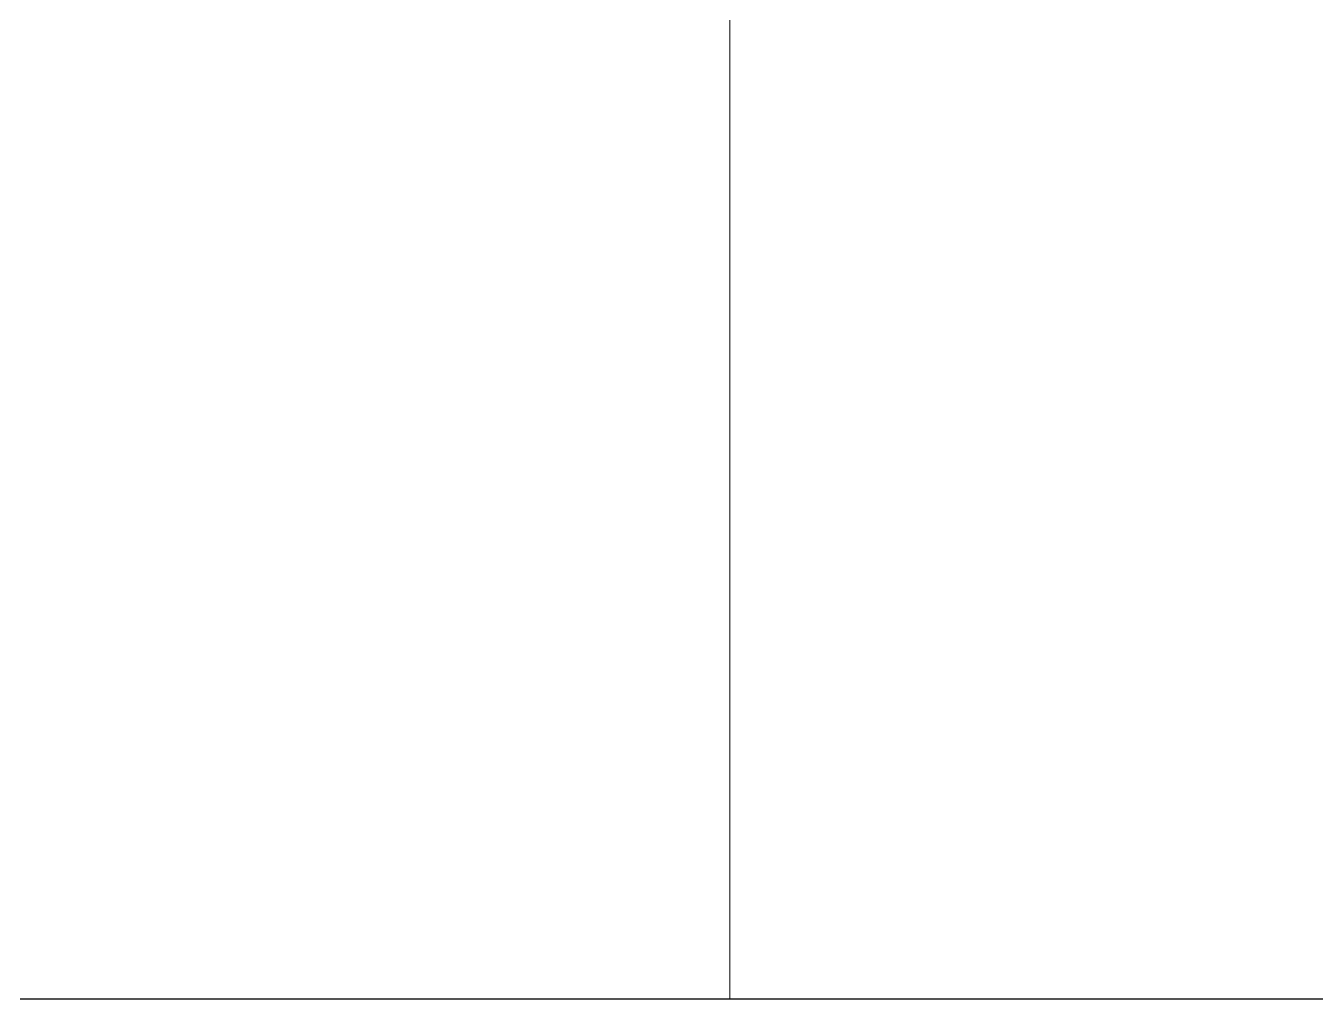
# Model space of a CAD drawing. Extents: x -560814 to 57327, y -29287 to 19916.
# Drawn here: x 41229.241 to 41232.467, y -810 to -807.568 of the extents above; entities that cross this region are included whole.
import ezdxf

# ---------------------------------------------------------------- set-up
doc = ezdxf.new("R2010")
doc.units = 0
doc.header["$LTSCALE"] = 0.25
doc.linetypes.add('DASHDOT', pattern=[25.4, 12.7, -6.35, 0, -6.35])
doc.layers.add('01-First Floor$0$FALSE CEILING', color=251, linetype='Continuous')
for name, color, linetype, lineweight in [('01-First Floor$0$LOADING', 253, 'Continuous', 5), ('01-First Floor$0$NEW Wall', 166, 'Continuous', 5), ('01-First Floor$0$Walls', 251, 'Continuous', 5), ('E-LITE-CLNG-CNDT', 6, 'DASHDOT', 35), ('T-DATA-DIM', 251, 'DASHDOT', 25)]:
    doc.layers.add(name, color=color, linetype=linetype, lineweight=lineweight)
doc.styles.add('DC_SIMPLEX', font='SIMPLEX.shx', dxfattribs={"width": 0.7})
doc.dimstyles.new('DevCad-MM', dxfattribs={"dimscale": 0.01, "dimtxt": 2, "dimasz": 2, "dimexe": 1, "dimexo": 1, "dimgap": 0.6, "dimtad": 1, "dimdec": 0, "dimrnd": 10, "dimzin": 1, "dimdsep": 46, "dimtxsty": 'DC_SIMPLEX', "dimblk1": 'OBLIQUE', "dimblk2": 'OBLIQUE', "dimsah": 1, "dimcen": 3, "dimclrd": 256, "dimclre": 256, "dimclrt": 45, "dimadec": 0, "dimazin": 0, "dimtfac": 1, "dimtdec": 0, "dimtix": 1, "dimtmove": 2, "dimatfit": 2, "dimldrblk": 'OBLIQUE', "dimfxl": 1, "dimtolj": 1, "dimtzin": 0, "dimarcsym": 0})

# ---------------------------------------------------------------- blocks, each defined once
blk = doc.blocks.new('*X521')
at = {"color": 0}
for p, q in [((13, 1), (13, 1)), ((13, 1), (13, 1)), ((13, 1), (13, 1)), ((13, 1), (13, 1)), ((13, 1), (13, 1)), ((13, 1), (13, 1)), ((13, 1), (13, 1)), ((13, 1), (13, 1)), ((13, 1), (13, 1)), ((13, 1), (13, 1)), ((13, 1), (13, 1)), ((13, 1), (13, 1)), ((13, 1), (13, 1)), ((13, 1), (13, 1)), ((13, 1), (13, 1)), ((13, 1), (14, 1)), ((13, 1), (14, 1)), ((13, 1), (14, 1)), ((13, 1), (13, 1)), ((13, 1), (13, 1)), ((13, 1), (13, 1)), ((13, 1), (13, 1)), ((13, 1), (13, 1)), ((13, 1), (13, 1)), ((13, 1), (13, 1)), ((13, 1), (13, 1)), ((13, 1), (13, 1)), ((13, 1), (13, 1)), ((13, 1), (13, 1)), ((13, 1), (13, 1)), ((13, 1), (13, 1)), ((13, 1), (13, 1)), ((13, 1), (13, 1)), ((13, 1), (13, 1)), ((13, 1), (13, 1)), ((13, 1), (13, 1)), ((13, 1), (13, 1)), ((13, 1), (13, 1)), ((13, 1), (13, 1)), ((13, 1), (13, 1)), ((13, 1), (13, 1)), ((13, 1), (13, 1)), ((13, 1), (13, 1)), ((13, 1), (13, 1)), ((13, 1), (13, 1)), ((13, 1), (13, 1)), ((13, 1), (13, 1)), ((13, 1), (13, 1)), ((13, 1), (13, 1)), ((13, 1), (13, 1)), ((13, 1), (13, 1)), ((13, 1), (13, 1)), ((13, 1), (13, 1)), ((13, 1), (13, 1)), ((13, 1), (13, 1)), ((13, 1), (13, 1)), ((13, 1), (13, 1)), ((13, 1), (13, 1)), ((13, 1), (13, 1)), ((13, 1), (13, 1)), ((13, 1), (13, 1)), ((13, 1), (13, 1)), ((13, 1), (13, 1)), ((13, 1), (13, 1)), ((13, 1), (13, 1)), ((13, 1), (13, 1)), ((13, 1), (13, 1)), ((13, 1), (13, 1)), ((13, 1), (13, 1)), ((13, 1), (13, 1)), ((13, 1), (13, 1)), ((13, 1), (13, 1)), ((13, 1), (13, 1)), ((13, 1), (13, 1)), ((13, 1), (13, 1)), ((13, 1), (13, 1)), ((13, 1), (13, 1)), ((13, 1), (13, 1)), ((13, 1), (13, 1)), ((13, 1), (13, 1)), ((13, 1), (13, 1)), ((13, 1), (13, 1)), ((13, 1), (13, 1)), ((13, 1), (13, 1)), ((13, 1), (13, 1)), ((13, 1), (13, 1)), ((13, 1), (13, 1)), ((13, 1), (13, 1)), ((13, 1), (13, 1)), ((13, 1), (13, 1)), ((13, 1), (13, 1)), ((13, 1), (13, 1)), ((13, 1), (13, 1)), ((13, 1), (13, 1)), ((13, 1), (13, 1)), ((13, 1), (13, 1)), ((13, 1), (13, 1)), ((13, 1), (13, 1)), ((13, 1), (13, 1)), ((13, 1), (13, 1)), ((13, 1), (13, 1)), ((13, 1), (13, 1)), ((13, 1), (13, 1)), ((13, 1), (13, 1)), ((13, 1), (13, 1)), ((13, 1), (13, 1)), ((13, 1), (13, 1)), ((13, 1), (13, 1)), ((13, 1), (13, 1)), ((13, 1), (13, 1)), ((13, 1), (13, 1)), ((13, 1), (13, 1)), ((13, 1), (13, 1)), ((13, 1), (13, 1)), ((13, 1), (13, 1)), ((13, 1), (13, 1)), ((13, 1), (13, 1)), ((13, 1), (13, 1)), ((13, 1), (13, 1)), ((13, 1), (13, 1)), ((13, 1), (13, 1)), ((13, 1), (13, 1)), ((13, 1), (13, 1)), ((13, 1), (14, 1)), ((13, 0), (13, 0)), ((13, 0), (13, 0)), ((13, 0), (13, 0)), ((13, 0), (13, 0)), ((13, 0), (13, 0)), ((13, 0), (13, 0)), ((13, 0), (13, 0)), ((13, 0), (13, 0)), ((13, 0), (13, 0)), ((13, 0), (13, 0)), ((13, 0), (13, 0)), ((13, 0), (13, 0)), ((13, 0), (13, 0)), ((13, 0), (13, 0)), ((13, 0), (13, 0)), ((13, 0), (13, 0)), ((13, 0), (13, 0)), ((13, 0), (13, 0)), ((13, 0), (13, 0)), ((13, 0), (13, 0)), ((13, 0), (13, 0)), ((13, 0), (13, 0)), ((13, 0), (13, 0)), ((13, 0), (13, 0)), ((13, 0), (13, 0)), ((13, 0), (13, 0)), ((13, 0), (13, 0)), ((13, 0), (13, 0)), ((13, 0), (13, 0)), ((13, 0), (13, 0)), ((13, 0), (13, 0)), ((13, 0), (13, 0)), ((13, 0), (13, 0)), ((13, 0), (13, 0)), ((13, 0), (13, 0)), ((13, 0), (13, 0)), ((13, 0), (13, 0)), ((13, 0), (13, 0)), ((13, 0), (13, 0)), ((13, 0), (13, 0)), ((13, 0), (13, 0)), ((13, 0), (13, 0)), ((13, 0), (13, 0)), ((13, 0), (13, 0)), ((13, 0), (13, 0)), ((13, 0), (13, 0)), ((13, 0), (13, 0)), ((13, 0), (13, 0)), ((13, 0), (14, 0)), ((13, 0), (14, 0)), ((13, 0), (13, 0)), ((13, 0), (14, 0)), ((14, 1), (14, 1)), ((14, 1), (14, 1)), ((14, 1), (14, 1)), ((14, 1), (14, 1)), ((14, 1), (14, 1)), ((14, 1), (14, 1)), ((14, 1), (14, 1)), ((14, 1), (14, 1)), ((14, 1), (14, 1)), ((14, 1), (14, 1)), ((14, 1), (14, 1)), ((14, 1), (14, 1)), ((14, 1), (14, 1)), ((14, 1), (14, 1)), ((14, 1), (14, 1)), ((14, 1), (14, 1)), ((14, 1), (14, 1)), ((14, 1), (14, 1)), ((14, 1), (14, 1)), ((14, 1), (14, 1)), ((14, 1), (14, 1)), ((14, 1), (14, 1)), ((14, 1), (14, 1)), ((14, 1), (14, 1)), ((14, 1), (14, 1)), ((14, 1), (14, 1)), ((14, 1), (14, 1)), ((14, 1), (14, 1)), ((14, 1), (14, 1)), ((14, 1), (14, 1)), ((14, 1), (14, 1)), ((14, 1), (14, 1)), ((14, 1), (14, 1)), ((14, 1), (14, 1)), ((14, 1), (14, 1)), ((14, 1), (14, 1)), ((14, 1), (14, 1)), ((14, 1), (14, 1)), ((14, 1), (14, 1)), ((14, 1), (14, 1)), ((14, 1), (14, 1)), ((14, 1), (14, 1)), ((14, 1), (14, 1)), ((14, 1), (14, 1)), ((14, 1), (14, 1)), ((14, 1), (14, 1)), ((14, 1), (14, 1)), ((14, 1), (14, 1)), ((14, 1), (14, 1)), ((14, 1), (14, 1)), ((14, 1), (14, 1)), ((14, 1), (14, 1)), ((14, 1), (14, 1)), ((14, 1), (14, 1)), ((14, 1), (14, 1)), ((14, 1), (14, 1)), ((14, 1), (14, 1)), ((14, 1), (14, 1)), ((14, 1), (14, 1)), ((14, 1), (14, 1)), ((14, 1), (14, 1)), ((14, 1), (14, 1)), ((14, 1), (14, 1)), ((14, 1), (14, 1)), ((14, 1), (14, 1)), ((14, 1), (14, 1)), ((14, 1), (14, 1)), ((14, 1), (14, 1)), ((14, 1), (14, 1)), ((14, 1), (14, 1)), ((14, 1), (14, 1)), ((14, 1), (14, 1)), ((14, 1), (14, 1)), ((14, 1), (14, 1)), ((14, 1), (14, 1)), ((14, 1), (14, 1)), ((14, 1), (14, 1)), ((14, 1), (14, 1)), ((14, 1), (14, 1)), ((14, 1), (14, 1)), ((14, 1), (14, 1)), ((14, 1), (14, 1)), ((14, 1), (14, 1)), ((14, 1), (14, 1)), ((14, 1), (14, 1)), ((14, 1), (14, 1)), ((14, 1), (14, 1)), ((14, 1), (14, 1)), ((14, 1), (14, 1)), ((14, 1), (14, 1)), ((14, 1), (14, 1)), ((14, 1), (14, 1)), ((14, 1), (14, 1)), ((14, 1), (14, 1)), ((14, 0), (14, 0)), ((14, 0), (14, 0)), ((14, 0), (14, 0)), ((14, 0), (14, 0)), ((14, 0), (14, 0)), ((14, 0), (14, 0)), ((14, 0), (14, 0)), ((14, 0), (14, 0)), ((14, 0), (14, 0)), ((14, 0), (14, 0)), ((14, 0), (14, 0)), ((14, 0), (14, 0)), ((14, 0), (14, 0)), ((14, 0), (14, 0)), ((14, 0), (14, 0)), ((14, 0), (14, 0)), ((14, 0), (14, 0)), ((14, 0), (14, 0)), ((14, 0), (14, 0)), ((14, 0), (14, 0)), ((14, 0), (14, 0)), ((14, 0), (14, 0)), ((14, 0), (14, 0)), ((14, 0), (14, 0)), ((14, 0), (14, 0)), ((14, 0), (14, 0)), ((14, 0), (14, 0)), ((14, 0), (14, 0)), ((14, 0), (14, 0)), ((14, 0), (14, 0)), ((14, 0), (14, 0)), ((14, 0), (14, 0)), ((14, 0), (14, 0)), ((14, 0), (14, 0)), ((14, 0), (14, 0)), ((14, 0), (14, 0)), ((14, 0), (14, 0)), ((14, 0), (14, 0)), ((14, 0), (14, 0)), ((14, 0), (14, 0)), ((14, 0), (14, 0)), ((14, 0), (14, 0)), ((14, 0), (14, 0)), ((14, 0), (14, 0)), ((14, 0), (14, 0)), ((14, 0), (14, 0)), ((14, 0), (14, 0)), ((14, 0), (14, 0)), ((13, 0), (13, 0)), ((13, 0), (14, 0)), ((13, 0), (13, 0)), ((13, 0), (14, 0)), ((13, 0), (13, 0)), ((13, 0), (14, 0)), ((13, 0), (13, 0)), ((13, 0), (13, 0)), ((13, 0), (13, 0)), ((13, 0), (13, 0)), ((13, 0), (14, 0)), ((13, 0), (13, 0)), ((13, 0), (14, 0)), ((13, 0), (13, 0)), ((13, 0), (14, 0)), ((13, 0), (13, 0)), ((13, 0), (14, 0)), ((13, 0), (13, 0)), ((13, 0), (14, 0)), ((13, 0), (13, 0)), ((13, 0), (14, 0)), ((13, 0), (13, 0)), ((13, 0), (14, 0)), ((13, 0), (13, 0)), ((13, 0), (13, 0)), ((13, 0), (13, 0)), ((13, 0), (14, 0)), ((13, 0), (13, 0)), ((13, 0), (14, 0)), ((13, 0), (13, 0)), ((13, 0), (14, 0)), ((13, 0), (13, 0)), ((13, 0), (14, 0)), ((13, 0), (13, 0)), ((13, 0), (13, 0)), ((13, 0), (13, 0)), ((13, 0), (13, 0)), ((13, 0), (13, 0)), ((13, 0), (13, 0)), ((13, 0), (13, 0)), ((13, 0), (13, 0)), ((13, 0), (13, 0)), ((13, 0), (13, 0)), ((13, 0), (13, 0)), ((13, 0), (13, 0)), ((13, 0), (13, 0)), ((13, 0), (13, 0)), ((13, 0), (13, 0)), ((13, 0), (13, 0)), ((13, 0), (13, 0)), ((13, 0), (13, 0)), ((13, 0), (13, 0)), ((13, 0), (13, 0)), ((13, 0), (13, 0)), ((13, 0), (13, 0)), ((13, 0), (13, 0)), ((13, 0), (13, 0)), ((13, 0), (13, 0)), ((13, 0), (13, 0)), ((13, 0), (13, 0)), ((13, 0), (13, 0)), ((13, 0), (13, 0)), ((13, 0), (13, 0)), ((13, 0), (13, 0)), ((13, -1), (13, -1)), ((13, -1), (13, -1)), ((13, -1), (13, -1)), ((13, -1), (13, -1)), ((13, -1), (13, -1)), ((13, -1), (14, -1)), ((13, -1), (13, -1)), ((14, 0), (14, 0)), ((14, 0), (14, 0)), ((14, 0), (14, 0)), ((14, 0), (14, 0)), ((14, 0), (14, 0)), ((14, 0), (14, 0)), ((14, 0), (14, 0)), ((14, 0), (14, 0)), ((14, 0), (14, 0)), ((14, 0), (14, 0)), ((14, 0), (14, 0)), ((14, 0), (14, 0)), ((14, 0), (14, 0)), ((14, 0), (14, 0)), ((14, 0), (14, 0)), ((13, 0), (14, 0)), ((14, 0), (14, 0)), ((14, 0), (14, 0)), ((14, 0), (14, 0)), ((14, 0), (14, 0)), ((14, 0), (14, 0)), ((14, 0), (14, 0)), ((14, 0), (14, 0)), ((14, 0), (14, 0)), ((14, 0), (14, 0)), ((14, 0), (14, 0)), ((14, 0), (14, 0)), ((14, 0), (14, 0)), ((14, 0), (14, 0)), ((14, 0), (14, 0)), ((14, 0), (14, 0)), ((14, 0), (14, 0)), ((14, 0), (14, 0)), ((14, 0), (14, 0)), ((14, 0), (14, 0)), ((14, 0), (14, 0)), ((14, 0), (14, 0)), ((14, 0), (14, 0)), ((14, 0), (14, 0)), ((14, 0), (14, 0)), ((14, 0), (14, 0)), ((14, 0), (14, 0)), ((14, 0), (14, 0)), ((14, 0), (14, 0)), ((14, 0), (14, 0)), ((14, 0), (14, 0)), ((14, 0), (14, 0)), ((14, 0), (14, 0)), ((14, 0), (14, 0)), ((14, 0), (14, 0)), ((14, -1), (14, -1)), ((14, -1), (14, -1)), ((14, -1), (14, -1)), ((14, -1), (14, -1)), ((14, -1), (14, -1))]:
    blk.add_line(p, q, dxfattribs=at)
blk = doc.blocks.new('*X520')
at = {"color": 0}
for p, q in [((5, 3), (5, 3)), ((5, 3), (5, 3)), ((5, 3), (5, 3)), ((5, 3), (5, 3)), ((5, 3), (5, 3)), ((5, 3), (5, 3)), ((5, 3), (5, 3)), ((5, 3), (5, 3)), ((5, 3), (5, 3)), ((5, 3), (5, 3)), ((5, 3), (5, 3)), ((5, 3), (5, 3)), ((5, 3), (5, 3)), ((5, 3), (5, 3)), ((5, 3), (5, 3)), ((5, 3), (5, 3)), ((5, 3), (5, 3)), ((5, 3), (5, 3)), ((5, 3), (5, 3)), ((5, 3), (5, 3)), ((5, 3), (5, 3)), ((5, 3), (5, 3)), ((5, 3), (5, 3)), ((5, 3), (5, 3)), ((5, 3), (5, 3)), ((5, 3), (5, 3)), ((5, 3), (5, 3)), ((5, 3), (5, 3)), ((5, 3), (5, 3)), ((5, 3), (5, 3)), ((5, 3), (5, 3)), ((5, 3), (5, 3)), ((5, 3), (5, 3)), ((5, 3), (5, 3)), ((5, 3), (5, 3)), ((5, 3), (5, 3)), ((5, 3), (5, 3)), ((5, 3), (5, 3)), ((5, 3), (5, 3)), ((5, 3), (5, 3)), ((5, 3), (5, 3)), ((5, 3), (5, 3)), ((5, 3), (5, 3)), ((5, 3), (5, 3)), ((5, 3), (5, 3)), ((5, 3), (5, 3)), ((5, 3), (5, 3)), ((5, 3), (5, 3)), ((5, 3), (5, 3)), ((5, 3), (5, 3)), ((5, 3), (5, 3)), ((5, 3), (5, 3)), ((5, 3), (5, 3)), ((5, 3), (5, 3)), ((5, 3), (5, 3)), ((5, 3), (5, 3)), ((5, 3), (5, 3)), ((5, 3), (5, 3)), ((5, 3), (5, 3)), ((5, 3), (5, 3)), ((5, 3), (5, 3)), ((5, 3), (5, 3)), ((5, 3), (5, 3)), ((5, 3), (5, 3)), ((5, 3), (5, 3)), ((5, 3), (5, 3)), ((6, 3), (5, 3)), ((5, 3), (5, 3)), ((6, 3), (5, 3)), ((5, 3), (5, 3)), ((6, 3), (5, 3)), ((5, 3), (5, 3)), ((6, 3), (5, 3)), ((5, 3), (5, 3)), ((5, 3), (5, 3)), ((5, 3), (5, 3)), ((5, 3), (5, 3)), ((5, 3), (5, 3)), ((5, 3), (5, 3)), ((5, 3), (5, 3)), ((5, 3), (5, 3)), ((5, 3), (5, 3)), ((5, 3), (5, 3)), ((5, 3), (5, 3)), ((5, 3), (5, 3)), ((5, 3), (5, 3)), ((5, 3), (5, 3)), ((5, 3), (5, 3)), ((5, 3), (5, 3)), ((5, 3), (5, 3)), ((5, 3), (5, 3)), ((5, 3), (5, 3)), ((5, 3), (5, 3)), ((5, 3), (5, 3)), ((5, 3), (5, 3)), ((5, 3), (5, 3)), ((6, 3), (6, 3)), ((6, 3), (6, 3)), ((6, 3), (6, 3)), ((6, 3), (6, 3)), ((6, 3), (6, 3)), ((6, 3), (6, 3)), ((6, 3), (6, 3)), ((6, 3), (6, 3)), ((6, 3), (6, 3)), ((6, 3), (6, 3)), ((6, 3), (6, 3)), ((6, 3), (6, 3)), ((6, 3), (6, 3)), ((6, 3), (6, 3)), ((6, 3), (6, 3)), ((6, 3), (6, 3)), ((6, 3), (6, 3)), ((6, 3), (6, 3)), ((6, 3), (6, 3)), ((6, 3), (6, 3)), ((6, 3), (6, 3)), ((6, 3), (6, 3)), ((6, 3), (6, 3)), ((6, 3), (6, 3)), ((6, 3), (6, 3)), ((6, 3), (6, 3)), ((6, 3), (6, 3)), ((6, 3), (6, 3)), ((6, 3), (6, 3)), ((6, 3), (6, 3)), ((6, 3), (6, 3)), ((6, 3), (6, 3)), ((6, 3), (6, 3)), ((6, 3), (6, 3)), ((6, 3), (6, 3)), ((6, 3), (6, 3)), ((6, 3), (6, 3)), ((6, 3), (6, 3)), ((6, 3), (6, 3)), ((6, 3), (6, 3)), ((6, 3), (6, 3)), ((6, 3), (6, 3)), ((6, 3), (6, 3)), ((6, 3), (6, 3)), ((6, 3), (6, 3)), ((6, 3), (6, 3)), ((6, 3), (6, 3)), ((6, 3), (6, 3)), ((6, 3), (6, 3)), ((6, 3), (6, 3)), ((6, 3), (6, 3)), ((6, 3), (6, 3)), ((6, 3), (6, 3)), ((6, 3), (6, 3)), ((6, 3), (6, 3)), ((6, 3), (6, 3)), ((6, 3), (6, 3)), ((6, 3), (6, 3)), ((6, 3), (6, 3)), ((6, 3), (6, 3)), ((6, 3), (6, 3)), ((6, 3), (6, 3)), ((6, 3), (6, 3)), ((6, 3), (6, 3)), ((6, 3), (6, 3)), ((6, 3), (6, 3)), ((6, 3), (6, 3)), ((6, 3), (6, 3)), ((6, 3), (6, 3)), ((6, 3), (6, 3)), ((6, 3), (6, 3)), ((6, 3), (6, 3)), ((6, 3), (6, 3)), ((6, 3), (6, 3)), ((6, 3), (6, 3)), ((6, 3), (6, 3)), ((6, 3), (6, 3)), ((6, 3), (6, 3)), ((6, 3), (6, 3)), ((6, 3), (6, 3)), ((6, 3), (6, 3)), ((6, 3), (6, 3)), ((6, 3), (6, 3)), ((6, 3), (6, 3)), ((6, 3), (6, 3)), ((6, 3), (6, 3)), ((6, 3), (6, 3)), ((6, 3), (6, 3)), ((6, 3), (6, 3)), ((6, 3), (6, 3)), ((6, 3), (6, 3)), ((6, 3), (6, 3)), ((6, 3), (6, 3)), ((6, 3), (6, 3)), ((6, 3), (6, 3)), ((6, 3), (6, 3)), ((6, 3), (6, 3)), ((6, 3), (6, 3)), ((6, 3), (6, 3)), ((6, 3), (6, 3)), ((6, 3), (6, 3)), ((6, 3), (6, 3)), ((6, 3), (6, 3)), ((6, 3), (6, 3)), ((6, 3), (6, 3)), ((6, 3), (6, 3)), ((6, 3), (6, 3)), ((6, 3), (6, 3)), ((6, 3), (6, 3)), ((6, 3), (6, 3)), ((6, 3), (6, 3)), ((6, 3), (6, 3)), ((6, 3), (6, 3)), ((6, 3), (6, 3)), ((6, 3), (6, 3)), ((6, 3), (6, 3)), ((6, 3), (6, 3)), ((6, 3), (6, 3)), ((6, 3), (6, 3)), ((6, 3), (6, 3)), ((6, 3), (6, 3)), ((6, 3), (6, 3)), ((6, 3), (6, 3)), ((6, 3), (6, 3)), ((6, 3), (6, 3)), ((6, 3), (6, 3)), ((6, 3), (6, 3)), ((6, 3), (6, 3)), ((6, 3), (6, 3)), ((6, 3), (6, 3)), ((6, 3), (6, 3)), ((6, 3), (6, 3)), ((6, 3), (6, 3)), ((6, 3), (6, 3)), ((6, 3), (6, 3)), ((6, 3), (6, 3)), ((6, 3), (6, 3)), ((6, 3), (6, 3)), ((6, 3), (6, 3)), ((6, 3), (6, 3)), ((6, 3), (6, 3)), ((6, 3), (6, 3)), ((6, 3), (6, 3)), ((6, 3), (6, 3)), ((6, 3), (6, 3)), ((6, 3), (6, 3)), ((6, 3), (6, 3)), ((6, 3), (6, 3)), ((6, 3), (6, 3)), ((6, 3), (6, 3)), ((6, 3), (6, 3)), ((6, 3), (6, 3)), ((6, 3), (6, 3)), ((6, 3), (6, 3)), ((6, 3), (6, 3)), ((6, 3), (6, 3)), ((6, 3), (6, 3)), ((6, 3), (6, 3)), ((6, 3), (6, 3)), ((6, 3), (6, 3)), ((6, 3), (6, 3)), ((6, 3), (6, 3)), ((6, 3), (6, 3)), ((6, 3), (6, 3)), ((6, 3), (6, 3)), ((6, 3), (6, 3)), ((6, 3), (6, 3)), ((6, 3), (6, 3)), ((6, 3), (6, 3)), ((6, 3), (6, 3)), ((6, 3), (6, 3)), ((6, 3), (6, 3)), ((6, 3), (6, 3)), ((6, 3), (6, 3)), ((6, 3), (6, 3)), ((6, 3), (6, 3)), ((6, 3), (6, 3)), ((6, 3), (6, 3)), ((6, 3), (6, 3)), ((6, 3), (6, 3)), ((6, 3), (6, 3)), ((6, 3), (6, 3)), ((6, 3), (6, 3)), ((6, 3), (6, 3)), ((6, 3), (6, 3)), ((6, 3), (6, 3)), ((6, 3), (6, 3)), ((6, 3), (6, 3)), ((6, 3), (6, 3)), ((6, 3), (6, 3)), ((6, 3), (6, 3)), ((6, 3), (6, 3)), ((6, 3), (6, 3)), ((6, 3), (6, 3)), ((6, 3), (6, 3)), ((6, 3), (6, 3)), ((6, 3), (6, 3)), ((6, 3), (6, 3)), ((6, 3), (6, 3)), ((6, 3), (6, 3)), ((6, 3), (6, 3)), ((6, 3), (6, 3)), ((6, 3), (6, 3)), ((6, 3), (6, 3)), ((6, 3), (5, 3)), ((6, 3), (5, 3)), ((6, 3), (5, 3)), ((6, 3), (5, 3)), ((6, 3), (5, 3)), ((6, 3), (6, 3)), ((6, 3), (6, 3)), ((6, 3), (6, 3)), ((6, 3), (6, 3)), ((6, 3), (6, 3)), ((6, 3), (6, 3)), ((6, 3), (6, 3)), ((6, 3), (6, 3)), ((6, 3), (6, 3)), ((6, 3), (6, 3)), ((6, 3), (6, 3)), ((6, 3), (6, 3)), ((6, 3), (6, 3)), ((6, 3), (6, 3)), ((6, 3), (6, 3)), ((6, 3), (6, 3)), ((6, 3), (6, 3)), ((6, 3), (6, 3)), ((6, 3), (6, 3)), ((6, 3), (6, 3)), ((6, 3), (6, 3)), ((6, 3), (6, 3)), ((6, 3), (6, 3)), ((6, 3), (6, 3)), ((6, 3), (6, 3)), ((6, 3), (6, 3)), ((6, 3), (6, 3)), ((6, 3), (6, 3)), ((6, 3), (6, 3)), ((6, 3), (6, 3)), ((6, 3), (6, 3)), ((6, 3), (6, 3)), ((6, 3), (6, 3)), ((6, 3), (6, 3)), ((6, 3), (6, 3)), ((6, 3), (6, 3)), ((6, 3), (6, 3)), ((6, 3), (6, 3)), ((6, 3), (6, 3)), ((6, 3), (6, 3)), ((6, 3), (6, 3)), ((6, 3), (6, 3)), ((6, 3), (6, 3)), ((6, 3), (6, 3)), ((6, 3), (6, 3)), ((6, 3), (6, 3)), ((6, 3), (6, 3)), ((6, 3), (6, 3)), ((6, 3), (6, 3)), ((6, 3), (6, 3)), ((6, 3), (6, 3)), ((6, 3), (6, 3)), ((6, 3), (6, 3)), ((6, 3), (6, 3)), ((6, 3), (6, 3)), ((6, 3), (6, 3)), ((6, 3), (6, 3)), ((6, 3), (6, 3)), ((6, 3), (6, 3)), ((6, 3), (6, 3)), ((6, 3), (6, 3)), ((6, 3), (6, 3)), ((6, 3), (6, 3)), ((6, 3), (6, 3)), ((6, 3), (6, 3)), ((6, 3), (6, 3)), ((6, 3), (6, 3)), ((6, 3), (6, 3)), ((6, 3), (6, 3)), ((6, 3), (6, 3)), ((6, 3), (6, 3)), ((6, 3), (6, 3)), ((6, 3), (6, 3)), ((6, 3), (6, 3)), ((6, 3), (6, 3)), ((6, 3), (6, 3)), ((6, 3), (6, 3)), ((6, 3), (6, 3)), ((6, 3), (6, 3)), ((6, 3), (6, 3)), ((6, 3), (6, 3)), ((6, 3), (6, 3)), ((6, 3), (6, 3)), ((6, 3), (6, 3)), ((6, 3), (6, 3)), ((6, 3), (6, 3)), ((6, 3), (6, 3)), ((6, 3), (6, 3)), ((6, 3), (6, 3)), ((6, 3), (6, 3)), ((6, 3), (6, 3)), ((6, 3), (6, 3)), ((6, 3), (6, 3)), ((6, 3), (6, 3)), ((6, 3), (6, 3)), ((6, 3), (6, 3)), ((6, 3), (6, 3)), ((6, 3), (6, 3)), ((6, 3), (6, 3)), ((6, 3), (6, 3)), ((6, 3), (6, 3)), ((6, 3), (6, 3)), ((6, 3), (6, 3)), ((6, 3), (6, 3)), ((6, 3), (6, 3)), ((6, 3), (6, 3)), ((6, 3), (6, 3)), ((6, 3), (6, 3)), ((6, 3), (6, 3)), ((6, 3), (6, 3)), ((6, 3), (6, 3)), ((6, 3), (6, 3)), ((6, 3), (6, 3)), ((6, 3), (6, 3)), ((6, 3), (6, 3)), ((6, 3), (6, 3)), ((6, 3), (6, 3)), ((6, 3), (6, 3)), ((6, 3), (6, 3)), ((6, 3), (6, 3)), ((6, 3), (6, 3)), ((6, 3), (6, 3)), ((6, 3), (6, 3)), ((6, 3), (6, 3)), ((6, 3), (6, 3)), ((6, 3), (6, 3)), ((6, 3), (6, 3)), ((6, 3), (6, 3)), ((6, 3), (6, 3)), ((6, 3), (6, 3)), ((6, 3), (6, 3)), ((6, 3), (6, 3)), ((6, 3), (6, 3)), ((6, 3), (6, 3)), ((6, 3), (6, 3)), ((6, 3), (6, 3)), ((6, 3), (6, 3)), ((6, 3), (6, 3)), ((6, 3), (6, 3)), ((6, 3), (6, 3)), ((6, 3), (6, 3)), ((6, 3), (6, 3)), ((6, 3), (6, 3)), ((6, 3), (6, 3)), ((6, 3), (6, 3)), ((6, 3), (6, 3)), ((6, 3), (6, 3)), ((6, 3), (6, 3)), ((6, 3), (6, 3)), ((6, 3), (6, 3)), ((6, 3), (6, 3)), ((6, 3), (6, 3)), ((6, 3), (6, 3)), ((6, 3), (6, 3)), ((6, 3), (6, 3)), ((6, 3), (6, 3)), ((6, 3), (6, 3)), ((6, 3), (6, 3)), ((6, 3), (6, 3)), ((6, 3), (6, 3)), ((6, 3), (6, 3)), ((6, 3), (6, 3)), ((6, 3), (6, 3)), ((6, 3), (6, 3)), ((6, 3), (6, 3)), ((6, 3), (6, 3)), ((6, 3), (6, 3)), ((6, 3), (6, 3)), ((6, 3), (6, 3)), ((6, 3), (6, 3)), ((6, 3), (6, 3)), ((6, 3), (6, 3)), ((6, 3), (6, 3)), ((6, 3), (6, 3)), ((6, 3), (6, 3)), ((6, 3), (6, 3)), ((6, 3), (6, 3)), ((6, 3), (6, 3)), ((6, 3), (6, 3)), ((6, 3), (6, 3)), ((6, 3), (6, 3)), ((6, 3), (6, 3)), ((6, 3), (6, 3)), ((6, 3), (6, 3)), ((6, 3), (6, 3)), ((6, 3), (6, 3)), ((6, 3), (6, 3)), ((6, 3), (6, 3)), ((6, 3), (6, 3)), ((6, 3), (6, 3)), ((6, 3), (6, 3)), ((6, 3), (6, 3)), ((6, 3), (6, 3)), ((6, 3), (6, 3)), ((6, 3), (6, 3)), ((6, 3), (6, 3)), ((6, 3), (6, 3)), ((6, 3), (6, 3)), ((6, 3), (6, 3)), ((6, 3), (6, 3)), ((6, 3), (6, 3)), ((6, 3), (6, 3)), ((6, 3), (6, 3)), ((6, 3), (6, 3)), ((6, 3), (6, 3)), ((6, 3), (6, 3)), ((6, 3), (6, 3)), ((6, 3), (6, 3)), ((6, 3), (6, 3)), ((6, 3), (6, 3)), ((6, 3), (6, 3)), ((6, 3), (6, 3)), ((6, 3), (6, 3)), ((6, 3), (6, 3)), ((6, 3), (6, 3)), ((6, 3), (6, 3)), ((6, 3), (6, 3)), ((6, 3), (6, 3)), ((6, 3), (6, 3)), ((6, 3), (6, 3)), ((6, 3), (6, 3)), ((6, 3), (6, 3)), ((6, 3), (6, 3)), ((6, 3), (6, 3)), ((6, 3), (6, 3)), ((6, 3), (6, 3)), ((6, 3), (6, 3)), ((6, 3), (6, 3)), ((6, 3), (6, 3)), ((6, 3), (6, 3)), ((6, 3), (6, 3)), ((6, 3), (6, 3)), ((6, 3), (6, 3)), ((6, 3), (6, 3)), ((6, 3), (6, 3)), ((6, 3), (6, 3)), ((6, 3), (6, 3)), ((6, 3), (6, 3)), ((6, 3), (6, 3)), ((6, 3), (6, 3)), ((6, 3), (6, 3)), ((6, 3), (6, 3)), ((6, 3), (6, 3)), ((6, 3), (6, 3)), ((6, 3), (6, 3)), ((6, 3), (6, 3)), ((6, 3), (6, 3)), ((6, 3), (6, 3)), ((6, 3), (6, 3)), ((6, 3), (6, 3)), ((6, 3), (6, 3)), ((6, 3), (6, 3)), ((6, 3), (6, 3)), ((6, 3), (6, 3)), ((6, 3), (6, 3)), ((6, 3), (6, 3)), ((6, 3), (6, 3)), ((6, 3), (6, 3)), ((6, 3), (6, 3)), ((6, 3), (6, 3)), ((6, 3), (6, 3)), ((6, 3), (6, 3)), ((6, 3), (6, 3)), ((6, 3), (6, 3)), ((6, 3), (6, 3)), ((6, 3), (6, 3)), ((6, 3), (6, 3)), ((6, 3), (6, 3)), ((6, 3), (6, 3)), ((6, 3), (6, 3)), ((6, 3), (6, 3)), ((6, 3), (6, 3)), ((6, 3), (6, 3)), ((6, 3), (6, 3)), ((6, 3), (6, 3)), ((6, 3), (6, 3)), ((6, 3), (6, 3)), ((6, 3), (6, 3)), ((6, 3), (6, 3)), ((6, 3), (6, 3)), ((6, 3), (6, 3)), ((6, 3), (6, 3)), ((6, 3), (6, 3)), ((6, 3), (6, 3)), ((6, 3), (6, 3)), ((6, 3), (6, 3)), ((6, 3), (6, 3)), ((6, 3), (6, 3)), ((6, 3), (6, 3)), ((6, 3), (6, 3)), ((6, 3), (6, 3)), ((6, 3), (6, 3)), ((6, 3), (6, 3)), ((6, 3), (6, 3)), ((6, 3), (6, 3)), ((6, 3), (6, 3)), ((6, 3), (6, 3)), ((6, 3), (6, 3)), ((6, 3), (6, 3)), ((6, 3), (6, 3)), ((6, 3), (6, 3)), ((6, 3), (6, 3)), ((6, 3), (6, 3)), ((6, 3), (6, 3)), ((6, 3), (6, 3)), ((6, 3), (6, 3)), ((6, 3), (6, 3)), ((6, 3), (6, 3)), ((6, 3), (6, 3)), ((6, 3), (6, 3)), ((6, 3), (6, 3)), ((6, 3), (6, 3)), ((6, 3), (6, 3)), ((6, 3), (6, 3)), ((6, 3), (6, 3)), ((6, 3), (6, 3)), ((6, 3), (6, 3))]:
    blk.add_line(p, q, dxfattribs=at)
blk = doc.blocks.new('01-First Floor$0$GF21043-P')
at = {"color": 0}
blk.add_line((0.8, 0.75), (-0.8, 0.75), dxfattribs=at)
for points in [[(0.8, 0.75), (0.8, 0.75), (0.8, 0.75), (0.8, 0.75), (0.8, 0.75), (0.8, 0.75), (0.8, 0.75), (0.8, 0.75), (0.8, 0.75), (0.8, 0.75), (0.8, 0.75), (0.8, 0.75), (0.8, 0.75), (0.8, 0.75), (0.8, 0.75), (0.8, 0.75), (0.8, 0.75), (0.8, 0.75), (0.8, 0.75), (0.8, 0.75), (0.8, 0.75), (0.8, 0.75), (0.8, 0.75), (0.8, 0.75), (0.8, 0.75), (0.8, 0.75), (0.8, 0.75), (0.8, 0.75), (0.8, 0.75), (0.8, 0.75), (0.8, 0.75), (0.8, 0.75), (0.8, 0.75), (0.8, 0.75), (0.8, 0.75), (0.8, 0.75), (0.8, 0.75), (0.8, 0.75), (0.8, 0.75), (0.8, 0.75), (0.8, 0.75), (0.8, 0.75), (0.8, 0.75), (0.8, 0.75), (0.8, 0.75), (0.8, 0.75), (0.8, 0.75), (0.8, 0.75), (0.8, 0.75), (0.8, 0.75), (0.8, 0.75), (0.8, 0.75), (0.8, 0.75), (0.8, 0.75), (0.8, 0.75), (0.8, 0.75), (0.8, 0.75), (0.8, 0.75), (0.8, 0.75), (0.8, 0.75), (0.8, 0.75), (0.8, 0.75), (0.8, 0.75), (0.8, 0.75), (0.8, 0.75), (0.8, 0.75), (0.8, 0.75), (0.8, 0.75), (0.8, 0.75), (0.8, 0.75), (0.8, 0.75), (0.8, 0.75), (0.8, 0.75), (0.8, 0.75), (0.8, 0.75), (0.8, 0.75), (0.8, 0.75), (0.8, 0.75), (0.8, 0.75), (0.8, 0.75), (0.8, 0.75), (0.8, 0.75), (0.8, 0.75), (0.8, 0.75), (0.8, 0.75), (0.8, 0.75), (0.8, 0.75), (0.8, 0.75), (0.8, 0.75), (0.8, 0.75), (0.8, 0.75), (0.8, 0.75), (0.8, 0.75), (0.8, 0.75), (0.8, 0.75), (0.8, 0.75), (0.8, 0.75), (0.8, 0.75), (0.8, 0.75), (0.8, 0.75), (0.8, 0.75), (0.8, 0.75), (0.8, 0.75), (0.8, 0.75), (0.8, 0.75), (0.8, 0.75), (0.8, 0.75), (0.8, 0.75), (0.8, 0.75), (0.8, 0.75), (0.8, 0.75), (0.8, 0.75), (0.8, 0.75), (0.8, 0.75), (0.8, 0.75), (0.8, 0.75), (0.8, 0.75), (0.8, 0.75), (0.8, 0.75), (0.8, 0.75), (0.8, 0.75), (0.8, 0.75), (0.8, 0.75), (0.8, 0.75), (0.8, 0.75), (0.8, 0.75), (0.8, 0.75), (0.8, 0.75), (0.8, 0.75), (0.8, 0.75), (0.8, 0.75), (0.8, 0.75), (0.8, 0.75), (0.8, 0.75), (0.8, 0.75), (0.8, 0.75), (0.8, 0.75), (0.8, 0.75), (0.8, 0.75), (0.8, 0.75), (0.8, 0.75), (0.8, 0.75), (0.8, 0.75), (0.8, 0.75), (0.8, 0.75), (0.8, 0.75), (0.8, 0.75), (0.8, 0.75), (0.8, 0.75), (0.8, 0.75), (0.8, 0.75), (0.8, 0.75), (0.8, 0.75), (0.8, 0.75), (0.8, 0.75), (0.8, 0.75), (0.8, 0.75), (0.8, 0.75), (0.8, 0.75), (0.8, 0.75), (0.8, 0.75), (0.8, 0.75), (0.8, 0.75), (0.8, 0.75), (0.8, 0.75), (0.8, 0.75), (0.8, 0.75), (0.8, 0.75), (0.8, 0.75), (0.8, 0.75), (0.8, 0.75), (0.8, 0.75), (0.8, 0.75), (0.8, 0.75), (0.8, 0.75), (0.8, 0.75), (0.8, 0.75), (0.8, 0.75), (0.8, 0.75), (0.8, 0.75), (0.8, 0.75), (0.8, 0.75), (0.8, 0.75), (0.8, 0.75), (0.8, 0.75), (0.8, 0.75), (0.8, 0.75), (0.8, 0.75), (0.8, 0.75), (0.8, 0.75), (0.8, 0.75), (0.8, 0.75), (0.8, 0.75), (0.8, 0.75), (0.8, 0.75), (0.8, 0.75), (0.8, 0.75), (0.8, 0.75), (0.8, 0.75), (0.8, 0.75), (0.8, 0.75), (0.8, 0.75), (0.8, 0.75), (0.8, 0.75), (0.8, 0.75), (0.8, 0.75), (0.8, 0.75), (0.8, 0.75), (0.8, 0.75), (0.8, 0.75), (0.8, 0.75), (0.8, 0.75), (0.8, 0.75), (0.8, 0.75), (0.8, 0.75), (0.8, 0.75), (0.8, 0.75), (0.8, 0.75), (0.8, 0.75), (0.8, 0.75), (0.8, 0.75), (0.8, 0.75), (0.8, 0.75), (0.8, 0.75), (0.8, 0.75), (0.8, 0.75), (0.8, 0.75), (0.8, 0.75), (0.8, 0.75), (0.8, 0.75), (0.8, 0.75), (0.8, 0.75), (0.8, 0.75), (0.8, 0.75), (0.8, 0.75), (0.8, 0.75), (0.8, 0.75), (0.8, 0.75), (0.8, 0.75), (0.8, 0.75), (0.8, 0.75), (0.8, 0.75), (0.8, 0.75), (0.8, 0.75), (0.8, 0.75), (0.8, 0.75), (0.8, 0.75), (0.8, 0.75), (0.8, 0.75), (0.8, 0.75), (0.8, 0.75), (0.8, 0.75), (0.8, 0.75), (0.8, 0.75), (0.8, 0.75), (0.8, 0.75), (0.8, 0.75), (0.8, 0.75), (0.8, 0.75), (0.8, 0.75), (0.8, 0.75), (0.8, 0.75), (0.8, 0.75), (0.8, 0.75), (0.8, 0.75), (0.8, 0.75), (0.8, 0.75), (0.8, 0.75), (0.8, 0.75), (0.8, 0.75), (0.8, 0.75), (0.8, 0.75), (0.8, 0.75), (0.8, 0.75), (0.8, 0.75), (0.8, 0.75), (0.8, 0.75)], [(0.8, 0.75), (0.8, 0.75), (0.8, 0.75), (0.8, 0.75), (0.8, 0.75), (0.8, 0.75), (0.8, 0.75), (0.8, 0.75), (0.8, 0.75), (0.8, 0.75), (0.8, 0.75), (0.8, 0.75), (0.8, 0.75), (0.8, 0.75), (0.8, 0.75), (0.8, 0.75), (0.8, 0.75), (0.8, 0.75), (0.8, 0.75), (0.8, 0.75), (0.8, 0.75), (0.8, 0.75), (0.8, 0.75), (0.8, 0.75), (0.8, 0.75), (0.8, 0.75), (0.8, 0.75), (0.8, 0.75), (0.8, 0.75), (0.8, 0.75), (0.8, 0.75), (0.8, 0.75), (0.8, 0.75), (0.8, 0.75), (0.8, 0.75), (0.8, 0.75), (0.8, 0.75), (0.8, 0.75), (0.8, 0.75), (0.8, 0.75), (0.8, 0.75), (0.8, 0.75), (0.8, 0.75), (0.8, 0.75), (0.8, 0.75), (0.8, 0.75), (0.8, 0.75), (0.8, 0.75), (0.8, 0.75), (0.8, 0.75), (0.8, 0.75), (0.8, 0.75), (0.8, 0.75), (0.8, 0.75), (0.8, 0.75), (0.8, 0.75), (0.8, 0.75), (0.8, 0.75), (0.8, 0.75), (0.8, 0.75), (0.8, 0.75), (0.8, 0.75), (0.8, 0.75), (0.8, 0.75), (0.8, 0.75), (0.8, 0.75), (0.8, 0.75), (0.8, 0.75), (0.8, 0.75), (0.8, 0.75), (0.8, 0.75), (0.8, 0.75), (0.8, 0.75), (0.8, 0.75), (0.8, 0.75), (0.8, 0.75), (0.8, 0.75), (0.8, 0.75), (0.8, 0.75), (0.8, 0.75), (0.8, 0.75), (0.8, 0.75), (0.8, 0.75), (0.8, 0.75), (0.8, 0.75), (0.8, 0.75), (0.8, 0.75), (0.8, 0.75), (0.8, 0.75), (0.8, 0.75), (0.8, 0.75), (0.8, 0.75), (0.8, 0.75), (0.8, 0.75), (0.8, 0.75), (0.8, 0.75), (0.8, 0.75), (0.8, 0.75), (0.8, 0.75), (0.8, 0.75), (0.8, 0.75), (0.8, 0.75), (0.8, 0.75), (0.8, 0.75), (0.8, 0.75), (0.8, 0.75), (0.8, 0.75), (0.8, 0.75), (0.8, 0.75), (0.8, 0.75), (0.8, 0.75), (0.8, 0.75), (0.8, 0.75), (0.8, 0.75), (0.8, 0.75), (0.8, 0.75), (0.8, 0.75), (0.8, 0.75), (0.8, 0.75), (0.8, 0.75), (0.8, 0.75), (0.8, 0.75), (0.8, 0.75), (0.8, 0.75), (0.8, 0.75), (0.8, 0.75), (0.8, 0.75), (0.8, 0.75), (0.8, 0.75), (0.8, 0.75), (0.8, 0.75), (0.8, 0.75), (0.8, 0.75), (0.8, 0.75), (0.8, 0.75), (0.8, 0.75), (0.8, 0.75), (0.8, 0.75), (0.8, 0.75), (0.8, 0.75), (0.8, 0.75), (0.8, 0.75), (0.8, 0.75), (0.8, 0.75), (0.8, 0.75), (0.8, 0.75), (0.8, 0.75), (0.8, 0.75), (0.8, 0.75), (0.8, 0.75), (0.8, 0.75), (0.8, 0.75), (0.8, 0.75), (0.8, 0.75), (0.8, 0.75), (0.8, 0.75), (0.8, 0.75), (0.8, 0.75), (0.8, 0.75), (0.8, 0.75), (0.8, 0.75), (0.8, 0.75), (0.8, 0.75), (0.8, 0.75), (0.8, 0.75), (0.8, 0.75), (0.8, 0.75), (0.8, 0.75), (0.8, 0.75), (0.8, 0.75), (0.8, 0.75), (0.8, 0.75), (0.8, 0.75), (0.8, 0.75), (0.8, 0.75), (0.8, 0.75), (0.8, 0.75), (0.8, 0.75), (0.8, 0.75), (0.8, 0.75), (0.8, 0.75), (0.8, 0.75), (0.8, 0.75), (0.8, 0.75), (0.8, 0.75), (0.8, 0.75), (0.8, 0.75), (0.8, 0.75), (0.8, 0.75), (0.8, 0.75), (0.8, 0.75), (0.8, 0.75), (0.8, 0.75), (0.8, 0.75), (0.8, 0.75), (0.8, 0.75), (0.8, 0.75), (0.8, 0.75), (0.8, 0.75), (0.8, 0.75), (0.8, 0.75), (0.8, 0.75), (0.8, 0.75), (0.8, 0.75), (0.8, 0.75), (0.8, 0.75), (0.8, 0.75), (0.8, 0.75), (0.8, 0.75), (0.8, 0.75), (0.8, 0.75), (0.8, 0.75), (0.8, 0.75), (0.8, 0.75), (0.8, 0.75), (0.8, 0.75), (0.8, 0.75), (0.8, 0.75), (0.8, 0.75)], [(0.8, 0.75), (0.8, 0.75), (0.8, 0.75), (0.8, 0.75), (0.8, 0.75), (0.8, 0.75), (0.8, 0.75), (0.8, 0.75), (0.8, 0.75), (0.8, 0.75), (0.8, 0.75), (0.8, 0.75), (0.8, 0.75), (0.8, 0.75), (0.8, 0.75), (0.8, 0.75), (0.8, 0.75), (0.8, 0.75), (0.8, 0.75), (0.8, 0.75), (0.8, 0.75), (0.8, 0.75), (0.8, 0.75), (0.8, 0.75), (0.8, 0.75), (0.8, 0.75), (0.8, 0.75), (0.8, 0.75), (0.8, 0.75), (0.8, 0.75), (0.8, 0.75), (0.8, 0.75), (0.8, 0.75), (0.8, 0.75), (0.8, 0.75), (0.8, 0.75), (0.8, 0.75), (0.8, 0.75), (0.8, 0.75), (0.8, 0.75), (0.8, 0.75), (0.8, 0.75), (0.8, 0.75), (0.8, 0.75), (0.8, 0.75), (0.8, 0.75), (0.8, 0.75), (0.8, 0.75), (0.8, 0.75), (0.8, 0.75), (0.8, 0.75), (0.8, 0.75), (0.8, 0.75), (0.8, 0.75), (0.8, 0.75), (0.8, 0.75), (0.8, 0.75), (0.8, 0.75), (0.8, 0.75), (0.8, 0.75), (0.8, 0.75), (0.8, 0.75), (0.8, 0.75), (0.8, 0.75), (0.8, 0.75), (0.8, 0.75), (0.8, 0.75), (0.8, 0.75), (0.8, 0.75), (0.8, 0.75), (0.8, 0.75), (0.8, 0.75), (0.8, 0.75), (0.8, 0.75), (0.8, 0.75), (0.8, 0.75), (0.8, 0.75), (0.8, 0.75), (0.8, 0.75), (0.8, 0.75), (0.8, 0.75), (0.8, 0.75), (0.8, 0.75), (0.8, 0.75), (0.8, 0.75), (0.8, 0.75), (0.8, 0.75), (0.8, 0.75), (0.8, 0.75), (0.8, 0.75), (0.8, 0.75), (0.8, 0.75), (0.8, 0.75), (0.8, 0.75), (0.8, 0.75), (0.8, 0.75), (0.8, 0.75), (0.8, 0.75), (0.8, 0.75), (0.8, 0.75), (0.8, 0.75), (0.8, 0.75), (0.8, 0.75), (0.8, 0.75), (0.8, 0.75), (0.8, 0.75), (0.8, 0.75), (0.8, 0.75), (0.8, 0.75), (0.8, 0.75), (0.8, 0.75), (0.8, 0.75), (0.8, 0.75), (0.8, 0.75), (0.8, 0.75), (0.8, 0.75), (0.8, 0.75), (0.8, 0.75), (0.8, 0.75), (0.8, 0.75), (0.8, 0.75), (0.8, 0.75), (0.8, 0.75), (0.8, 0.75), (0.8, 0.75), (0.8, 0.75), (0.8, 0.75), (0.8, 0.75), (0.8, 0.75), (0.8, 0.75), (0.8, 0.75), (0.8, 0.75), (0.8, 0.75), (0.8, 0.75), (0.8, 0.75), (0.8, 0.75), (0.8, 0.75), (0.8, 0.75), (0.8, 0.75), (0.8, 0.75), (0.8, 0.75), (0.8, 0.75), (0.8, 0.75), (0.8, 0.75), (0.8, 0.75), (0.8, 0.75), (0.8, 0.75), (0.8, 0.75), (0.8, 0.75), (0.8, 0.75), (0.8, 0.75), (0.8, 0.75), (0.8, 0.75), (0.8, 0.75), (0.8, 0.75), (0.8, 0.75), (0.8, 0.75), (0.8, 0.75), (0.8, 0.75), (0.8, 0.75), (0.8, 0.75), (0.8, 0.75), (0.8, 0.75), (0.8, 0.75), (0.8, 0.75), (0.8, 0.75), (0.8, 0.75), (0.8, 0.75), (0.8, 0.75), (0.8, 0.75), (0.8, 0.75), (0.8, 0.75), (0.8, 0.75), (0.8, 0.75), (0.8, 0.75), (0.8, 0.75), (0.8, 0.75), (0.8, 0.75), (0.8, 0.75), (0.8, 0.75), (0.8, 0.75), (0.8, 0.75), (0.8, 0.75), (0.8, 0.75), (0.8, 0.75), (0.8, 0.75), (0.8, 0.75), (0.8, 0.75), (0.8, 0.75), (0.8, 0.75), (0.8, 0.75), (0.8, 0.75), (0.8, 0.75), (0.8, 0.75), (0.8, 0.75), (0.8, 0.75), (0.8, 0.75), (0.8, 0.75), (0.8, 0.75), (0.8, 0.75), (0.8, 0.75), (0.8, 0.75), (0.8, 0.75), (0.8, 0.75), (0.8, 0.75), (0.8, 0.75), (0.8, 0.75), (0.8, 0.75), (0.8, 0.75), (0.8, 0.75), (0.8, 0.75), (0.8, 0.75), (0.8, 0.75), (0.8, 0.75)]]:
    blk.add_lwpolyline(points, close=True, dxfattribs=at)
at = {"layer": '01-First Floor$0$NEW Wall', "color": 0, "linetype": 'Continuous'}
for points in [[(0.8, 0.75), (0.8, 0.75), (0.8, 0.75), (0.8, 0.75), (0.8, 0.75), (0.8, 0.75), (0.8, 0.75), (0.8, 0.75), (0.8, 0.75), (0.8, 0.75)], [(0.8, 0.75), (0.8, 0.75), (0.8, 0.75), (0.8, 0.75), (0.8, 0.75), (0.8, 0.75), (0.8, 0.75), (0.8, 0.75), (0.8, 0.75)], [(0.8, 0.75), (0.8, 0.75), (0.8, 0.75), (0.8, 0.75), (0.8, 0.75), (0.8, 0.75), (0.8, 0.75), (0.8, 0.75), (0.8, 0.75), (0.8, 0.75), (0.8, 0.75), (0.8, 0.75), (0.8, 0.75), (0.8, 0.75), (0.8, 0.75), (0.8, 0.75), (0.8, 0.75), (0.8, 0.75)], [(0.8, 0.75), (0.8, 0.75), (0.8, 0.75), (0.8, 0.75), (0.8, 0.75), (0.8, 0.75), (0.8, 0.75)], [(0.8, 0.75), (0.8, 0.75), (0.8, 0.75), (0.8, 0.75), (0.8, 0.75), (0.8, 0.75), (0.8, 0.75), (0.8, 0.75), (0.8, 0.75), (0.8, 0.75), (0.8, 0.75), (0.8, 0.75), (0.8, 0.75), (0.8, 0.75), (0.8, 0.75)], [(0.8, 0.75), (0.8, 0.75), (0.8, 0.75), (0.8, 0.75), (0.8, 0.75), (0.8, 0.75), (0.8, 0.75), (0.8, 0.75), (0.8, 0.75), (0.8, 0.75)], [(0.8, 0.75), (0.8, 0.75), (0.8, 0.75), (0.8, 0.75), (0.8, 0.75), (0.8, 0.75), (0.8, 0.75), (0.8, 0.75), (0.8, 0.75), (0.8, 0.75), (0.8, 0.75), (0.8, 0.75)], [(0.8, 0.75), (0.8, 0.75), (0.8, 0.75), (0.8, 0.75), (0.8, 0.75), (0.8, 0.75), (0.8, 0.75), (0.8, 0.75), (0.8, 0.75), (0.8, 0.75)], [(0.8, 0.75), (0.8, 0.75), (0.8, 0.75), (0.8, 0.75), (0.8, 0.75), (0.8, 0.75), (0.8, 0.75), (0.8, 0.75), (0.8, 0.75), (0.8, 0.75)], [(0.8, 0.75), (0.8, 0.75), (0.8, 0.75), (0.8, 0.75), (0.8, 0.75), (0.8, 0.75), (0.8, 0.75), (0.8, 0.75)], [(0.8, 0.75), (0.8, 0.75), (0.8, 0.75), (0.8, 0.75), (0.8, 0.75), (0.8, 0.75), (0.8, 0.75), (0.8, 0.75), (0.8, 0.75), (0.8, 0.75), (0.8, 0.75), (0.8, 0.75), (0.8, 0.75), (0.8, 0.75), (0.8, 0.75), (0.8, 0.75), (0.8, 0.75), (0.8, 0.75), (0.8, 0.75), (0.8, 0.75), (0.8, 0.75), (0.8, 0.75), (0.8, 0.75), (0.8, 0.75), (0.8, 0.75), (0.8, 0.75), (0.8, 0.75), (0.8, 0.75), (0.8, 0.75), (0.8, 0.75), (0.8, 0.75), (0.8, 0.75), (0.8, 0.75), (0.8, 0.75), (0.8, 0.75), (0.8, 0.75), (0.8, 0.75), (0.8, 0.75), (0.8, 0.75), (0.8, 0.75), (0.8, 0.75), (0.8, 0.75), (0.8, 0.75), (0.8, 0.75), (0.8, 0.75), (0.8, 0.75), (0.8, 0.75), (0.8, 0.75), (0.8, 0.75), (0.8, 0.75), (0.8, 0.75), (0.8, 0.75), (0.8, 0.75), (0.8, 0.75), (0.8, 0.75), (0.8, 0.75), (0.8, 0.75), (0.8, 0.75), (0.8, 0.75), (0.8, 0.75), (0.8, 0.75), (0.8, 0.75), (0.8, 0.75), (0.8, 0.75), (0.8, 0.75), (0.8, 0.75), (0.8, 0.75), (0.8, 0.75), (0.8, 0.75), (0.8, 0.75), (0.8, 0.75), (0.8, 0.75), (0.8, 0.75), (0.8, 0.75), (0.8, 0.75), (0.8, 0.75), (0.8, 0.75), (0.8, 0.75), (0.8, 0.75), (0.8, 0.75), (0.8, 0.75), (0.8, 0.75), (0.8, 0.75), (0.8, 0.75), (0.8, 0.75), (0.8, 0.75), (0.8, 0.75), (0.8, 0.75), (0.8, 0.75), (0.8, 0.75), (0.8, 0.75), (0.8, 0.75), (0.8, 0.75), (0.8, 0.75), (0.8, 0.75), (0.8, 0.75), (0.8, 0.75), (0.8, 0.75), (0.8, 0.75), (0.8, 0.75), (0.8, 0.75), (0.8, 0.75), (0.8, 0.75), (0.8, 0.75), (0.8, 0.75), (0.8, 0.75), (0.8, 0.75), (0.8, 0.75), (0.8, 0.75), (0.8, 0.75), (0.8, 0.75)], [(0.8, 0.75), (0.8, 0.75), (0.8, 0.75), (0.8, 0.75), (0.8, 0.75), (0.8, 0.75), (0.8, 0.75), (0.8, 0.75), (0.8, 0.75), (0.8, 0.75), (0.8, 0.75), (0.8, 0.75), (0.8, 0.75), (0.8, 0.75), (0.8, 0.75), (0.8, 0.75), (0.8, 0.75)], [(0.8, 0.75), (0.8, 0.75), (0.8, 0.75), (0.8, 0.75), (0.8, 0.75), (0.8, 0.75), (0.8, 0.75)], [(0.8, 0.75), (0.8, 0.75), (0.8, 0.75), (0.8, 0.75), (0.8, 0.75), (0.8, 0.75), (0.8, 0.75), (0.8, 0.75), (0.8, 0.75), (0.8, 0.75), (0.8, 0.75), (0.8, 0.75), (0.8, 0.75), (0.8, 0.75), (0.8, 0.75), (0.8, 0.75), (0.8, 0.75), (0.8, 0.75), (0.8, 0.75), (0.8, 0.75), (0.8, 0.75), (0.8, 0.75), (0.8, 0.75), (0.8, 0.75), (0.8, 0.75), (0.8, 0.75), (0.8, 0.75), (0.8, 0.75), (0.8, 0.75), (0.8, 0.75), (0.8, 0.75), (0.8, 0.75), (0.8, 0.75), (0.8, 0.75), (0.8, 0.75), (0.8, 0.75), (0.8, 0.75), (0.8, 0.75), (0.8, 0.75), (0.8, 0.75), (0.8, 0.75), (0.8, 0.75), (0.8, 0.75), (0.8, 0.75), (0.8, 0.75), (0.8, 0.75), (0.8, 0.75), (0.8, 0.75), (0.8, 0.75), (0.8, 0.75), (0.8, 0.75), (0.8, 0.75), (0.8, 0.75), (0.8, 0.75), (0.8, 0.75), (0.8, 0.75), (0.8, 0.75), (0.8, 0.75), (0.8, 0.75), (0.8, 0.75), (0.8, 0.75), (0.8, 0.75), (0.8, 0.75), (0.8, 0.75), (0.8, 0.75), (0.8, 0.75), (0.8, 0.75), (0.8, 0.75), (0.8, 0.75), (0.8, 0.75), (0.8, 0.75), (0.8, 0.75), (0.8, 0.75), (0.8, 0.75), (0.8, 0.75), (0.8, 0.75), (0.8, 0.75), (0.8, 0.75), (0.8, 0.75), (0.8, 0.75), (0.8, 0.75), (0.8, 0.75), (0.8, 0.75), (0.8, 0.75), (0.8, 0.75), (0.8, 0.75), (0.8, 0.75), (0.8, 0.75), (0.8, 0.75)], [(0.8, 0.75), (0.8, 0.75), (0.8, 0.75), (0.8, 0.75), (0.8, 0.75), (0.8, 0.75), (0.8, 0.75), (0.8, 0.75), (0.8, 0.75), (0.8, 0.75), (0.8, 0.75), (0.8, 0.75), (0.8, 0.75), (0.8, 0.75), (0.8, 0.75), (0.8, 0.75), (0.8, 0.75), (0.8, 0.75), (0.8, 0.75), (0.8, 0.75), (0.8, 0.75), (0.8, 0.75), (0.8, 0.75), (0.8, 0.75), (0.8, 0.75), (0.8, 0.75), (0.8, 0.75), (0.8, 0.75), (0.8, 0.75), (0.8, 0.75), (0.8, 0.75), (0.8, 0.75), (0.8, 0.75), (0.8, 0.75), (0.8, 0.75), (0.8, 0.75), (0.8, 0.75), (0.8, 0.75), (0.8, 0.75), (0.8, 0.75), (0.8, 0.75), (0.8, 0.75), (0.8, 0.75), (0.8, 0.75), (0.8, 0.75), (0.8, 0.75), (0.8, 0.75), (0.8, 0.75), (0.8, 0.75), (0.8, 0.75), (0.8, 0.75), (0.8, 0.75), (0.8, 0.75), (0.8, 0.75)]]:
    blk.add_lwpolyline(points, dxfattribs=at)
at = {"color": 0}
for name, xscale, yscale, zscale in [('*X521', 5.5e-11, 5.5e-11, 5.5e-11), ('*X520', 8.59375e-11, 8.59375e-11, 8.59375e-11)]:
    blk.add_blockref(name, (0.8, 0.75), dxfattribs=dict(at, xscale=xscale, yscale=yscale, zscale=zscale))
blk = doc.blocks.new('01-First Floor')
at = {"layer": '01-First Floor$0$FALSE CEILING'}
blk.add_lwpolyline([(39486, -810), (39476, 2260), (43476, 2260), (43476, -168.5786), (42834.5786, -810), (39486, -810)], dxfattribs=at)
at = {"layer": '01-First Floor$0$Walls'}
blk.add_line((39476, -810), (42834.5786, -810), dxfattribs=at)
at = {"layer": '01-First Floor$0$LOADING', "extrusion": (-6.18937e-17, 3.19512e-06, 1), "xscale": 1000.000000000005, "yscale": 1000.000000000005, "zscale": 1000.000000000005, "rotation": 269.9999999999996}
blk.add_blockref('01-First Floor$0$GF21043-P', (40481, -10, -0.107), dxfattribs=at)
blk = doc.blocks.new('_OBLIQUE')
at = {"color": 0, "linetype": 'ByBlock'}
blk.add_line((-0.5, -0.5), (0.5, 0.5), dxfattribs=at)
blk = doc.blocks.new('*D443')
at = {"layer": 'Defpoints', "color": 0, "linetype": 'Continuous', "transparency": 16777216}
for p in [(41025.9736, 50.9686), (41025.9736, -506.9063), (42834.5786, -810)]:
    blk.add_point(p, dxfattribs=at)
at = {"layer": 'T-DATA-DIM', "linetype": 'Continuous', "lineweight": -2, "transparency": 16777216}
for p, q in [((41025.9736, -406.9063), (41025.9736, 150.9686)), ((42834.5786, -710), (42834.5786, 150.9686)), ((42834.5786, 50.9686), (41025.9736, 50.9686))]:
    blk.add_line(p, q, dxfattribs=at)
at = {"layer": 'T-DATA-DIM', "linetype": 'Continuous', "lineweight": -2, "transparency": 16777216, "xscale": 200, "yscale": 200, "zscale": 200, "rotation": 180}
blk.add_blockref('_OBLIQUE', (41025.9736, 50.9686), dxfattribs=at)
at = {"layer": 'T-DATA-DIM', "linetype": 'Continuous', "lineweight": -2, "transparency": 16777216, "xscale": 200, "yscale": 200, "zscale": 200}
blk.add_blockref('_OBLIQUE', (42834.5786, 50.9686), dxfattribs=at)
at = {"layer": 'T-DATA-DIM', "color": 45, "linetype": 'Continuous', "transparency": 16777216, "insert": (41930.2761, 210.9686), "char_height": 200, "attachment_point": 5, "style": 'DC_SIMPLEX'}
blk.add_mtext('\\A1;1810', dxfattribs=at)

msp = doc.modelspace()

# ---------------------------------------------------------------- block references
at = {"layer": 'E-LITE-CLNG-CNDT'}
msp.add_blockref('01-First Floor', (0, 0), dxfattribs=at)

# ---------------------------------------------------------------- dimensions: what is measured, and where the dimension line sits
at = {"layer": 'T-DATA-DIM', "linetype": 'Continuous'}
dim = msp.add_linear_dim(base=(41025.9736, 50.9686), p1=(42834.5786, -810), p2=(41025.9736, -506.9063), dimstyle='DevCad-MM', dxfattribs=at)
dim.commit()
dim.dimension.update_dxf_attribs({"geometry": '*D443', "text_midpoint": (41930.2761, 210.9686)})

doc.saveas('drawing.dxf')
